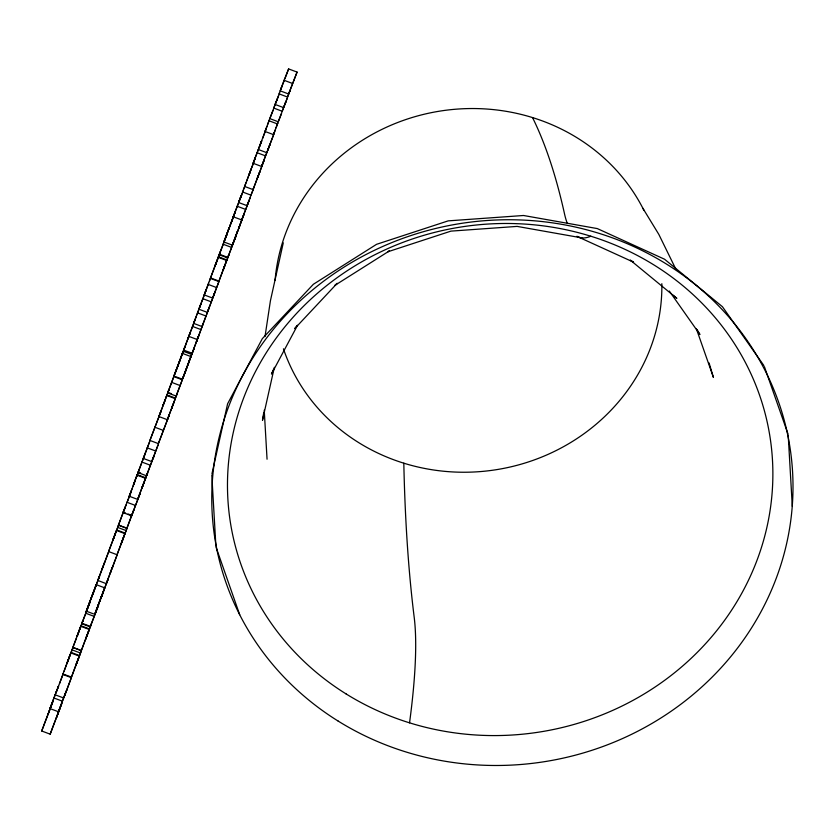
<?xml version="1.0" encoding="UTF-8"?>
<svg xmlns="http://www.w3.org/2000/svg" width="834" height="834" viewBox="0 0 834 834"><rect width="100%" height="100%" fill="white"/><g stroke="black" fill="none" stroke-linecap="round" stroke-linejoin="round"><path stroke-width="1.25" d="M263.711 412.705L262.502 420.284L274.344 367.314M127.404 501.682L131.438 490.872L123.036 512.618L131.501 515.787L139.893 494.041L126.883 528.36L118.418 525.191L123.515 511.523M126.883 528.36L131.678 515.349L128.05 513.994M265.003 336.613L270.424 300.74L283.268 242.871M78.396 658.933L81.398 650.708L72.933 647.538L69.941 655.764M123.328 538.066L123.599 537.409L117.062 554.704L127.008 528.245L118.553 525.076L116.531 530.674M209.449 281.246L210.616 277.972L219.081 281.141L209.084 308.059M211.951 473.775L227.609 403.771L262.324 338.656L313.376 284.269L376.551 244.32L448.223 220.864L523.523 215.495L597.3 228.579L664.542 259.228L722.442 306.714L763.861 365.532M94.461 589.544L102.874 566.755M102.926 592.713L111.329 569.924M258.55 174.89L259.791 171.762L253.056 189.599L244.602 186.43L255.454 157.605L254.985 158.929M253.056 189.599L263.909 160.774L257.769 177.392M193.05 350.812L192.091 353.241L183.626 350.072L196.355 316.305M192.091 353.241L209.292 307.538M66.845 689.937L71.37 677.646L62.915 674.477L60.653 680.7M266.036 129.176L265.024 131.48L273.51 134.618L274.49 132.345L261.553 166.446L253.098 163.276L266.015 129.187M98.704 603.785L104.688 587.834L96.223 584.665L90.239 600.616M114.873 534.896L115.134 534.24L108.608 551.535L117.146 554.787L112.142 568.35M78.709 657.515L71.484 677.125L62.988 673.987L70.734 653.199M72.912 647.361L80.95 625.761L89.415 628.93L81.367 650.53L72.912 647.361L76.572 637.906M144.928 479.748L137.662 499.399L129.207 496.23L135.515 479.571M176.766 394.534L177.298 393.252L167.353 419.7L158.887 416.531L165.424 399.236L165.153 399.893M71.453 677.156L79.199 656.368M227.828 257.404L228.756 255.089L218.81 281.538L210.356 278.368L216.204 262.658M137.662 499.399L144.199 482.104L143.928 482.761M167.353 419.7L173.879 402.405L173.618 403.062M218.81 281.538L224.659 265.827M90.301 600.522L86.11 611.687L90.03 601.168M220.072 252.65L220.301 251.92L219.363 254.234M198.992 335.018L198.294 336.842M138.517 471.627L139.153 469.782L138.621 471.064M77.176 635.915L78 633.694M79.22 630.702L79.439 630.066L77.364 635.571M71.359 677.646L58.432 711.746L49.977 708.577L57.108 689.593M280.849 89.551L281.59 87.455L281.308 88.133M58.432 711.746L65.573 692.762M48.007 714.446L51.583 704.699L43.733 725.507M88.216 606.141L86.913 609.706L93.856 591.431L92.47 595.028L92.939 593.871M125.632 513.087L123.213 512.18L122.765 513.556L125.267 507.041L123.943 510.366M126.163 504.799L118.418 525.191M219.665 253.765L204.142 294.892L212.607 298.061L219.081 281.141M230.486 224.575L230.121 225.555L230.434 224.732M96.671 609.31L95.368 612.875L102.738 593.454L100.966 598.103L101.967 595.549M68.075 660.33L67.21 662.717L72.933 647.538M113.685 537.867L112.819 540.265L118.553 525.076M134.295 482.563L133.419 484.961L145.345 453.133L144.782 454.655M104.104 563.899L104.563 562.606L104.333 563.19M137.923 473.243L136.161 477.997M163.975 402.874L163.11 405.261L173.847 376.614L182.312 379.783L171.575 408.431L172.44 406.043M189.829 333.673L190.506 331.859M214.911 266.14L215.443 264.712M240.056 198.878L240.692 197.168L238.555 202.495L247.02 205.664L249.147 200.337L248.522 202.047M249.085 174.369L248.626 175.64L249.877 172.513M243.695 189.287L245.092 185.45L242.486 191.966L250.94 195.135L253.546 188.62L247.02 205.664M254.464 160.368L251.722 167.749M265.431 130.365L269.476 119.585L267.537 124.693M265.087 131.835L262.689 138.298M76.53 663.499L75.665 665.886L81.398 650.708M86.455 636.863L85.589 639.261L98.579 604.973L90.124 626.876L81.659 623.707L86.1 612.563M98.495 604.337L94.576 614.856L98.756 603.691M122.15 541.037L121.284 543.434L127.008 528.245M142.75 485.732L141.884 488.13L153.8 456.302L153.248 457.824M112.569 567.068L113.028 565.775L111.777 568.903M131.97 514.693L131.209 516.799L133.732 510.21L132.398 513.536M208.844 308.549L209.397 307.048L201.995 326.521L193.54 323.352L200.931 303.878L196.814 315.127M223.898 267.881L223.032 270.268L236.022 235.991L227.567 257.894L219.102 254.724L227.109 234.02M257.539 177.538L257.101 178.757L258.332 175.682M273.51 134.618L277.941 122.754L276.002 127.863M273.552 135.004L261.553 166.446M52.042 729.26L50.165 734.16L41.7 730.991L49.487 710.683M43.587 726.091L41.7 730.991M50.697 707.253L53.334 700.31L49.863 709.671M57.671 688.519L58.474 686.319L56.691 690.906M48.966 711.923L50.342 708.212M90.823 599.114L93.648 591.713M79.866 629.128L82.858 620.903L82.326 622.195M116.207 531.55L108.608 551.535M180.624 358.172L183.209 351.239L191.664 354.408L189.089 361.351M188.964 335.779L187.984 338.448L189.13 335.445M189.808 333.642L189.308 334.861M179.039 362.707L167.644 392.877L176.099 396.046L186.013 370.025M188.609 336.957L190.142 332.891M190.913 330.983L194.854 320.266L194.614 320.85M203.319 297.686L208.75 283.122M216.298 262.689L216.882 261.073L216.621 261.74M234.51 239.619L237.721 230.799L232.321 245.133L223.856 241.964L228.891 228.433M226.056 236.449L229.267 227.63L223.856 241.964M230.924 223.387L233.749 215.672L226.139 236.23M231.122 222.887L233.207 217.455M232.509 219.186L235.501 211.283L233.927 215.349M260.792 143.219L261.595 141.019L259.53 146.377M50.165 734.16L61.799 703.479L57.421 715.092M66.136 691.688L66.939 689.489L65.156 694.076M52.198 728.676L60.048 707.868L56.42 717.761L56.733 716.927M99.288 602.284L102.113 594.882M88.321 632.297L91.313 624.072L90.781 625.364M144.616 481.166L147.608 472.951L147.076 474.233M197.418 338.948L196.438 341.617L197.595 338.614M198.263 336.811L197.762 338.031M187.494 365.876L184.992 372.589L194.155 348.153L188.411 363.165M197.074 340.126L198.607 336.06M224.763 265.858L225.347 264.242L225.076 264.91M232.321 245.133L237.356 231.602M241.662 220.624L238.587 228.725L242.204 218.842L234.604 239.4M240.963 222.355L243.955 214.453L242.381 218.518M269.246 146.388L270.06 144.188L267.985 149.547M89.332 602.909L96.223 584.665M215.599 264.117L217.622 258.728M56.41 691.678L56.014 692.72L57.473 689.051M77.124 636.092L90.114 601.804L86.548 611.374M145.001 454.217L149.734 441.436L143.229 458.408L151.694 461.577L158.189 444.605L153.466 457.386M149.922 440.456L160.879 411.61L149.922 440.456L158.377 443.625L169.344 414.779L158.377 443.625M188.265 363.812L182.375 379.209L173.91 376.04L183.209 351.239M205.049 292.859L206.186 289.794L198.815 309.185L207.28 312.354L214.64 292.963L213.514 296.028M227.109 233.958L214.818 266.588L215.954 263.607M250.408 197.137L241.704 219.936L233.239 216.767L239.608 200.077M238.555 202.495L243.059 191.007M281.548 113.549L278.264 121.774L269.809 118.605L279.682 92.699M284.081 80.293L280.161 90.823L288.616 93.992L297.071 72.089L288.616 68.92L284.081 80.293L292.536 83.463M102.102 595.299L108.034 579.369L106.356 583.696L97.828 580.443L99.58 576.2L94.023 591.118M113.851 537.273L115.863 531.884M134.451 481.979L136.463 476.579M145.21 453.706L137.954 472.576L146.419 475.745L153.665 456.876M164.173 402.78L168.843 390.083L168.312 391.365M177.037 368.263L174.9 373.934M177.423 367.2L185.701 344.984M187.838 339.031L190.475 332.172M202.964 298.645L200.619 304.89M232.019 220.645L229.298 227.911M260.594 143.75L259.134 147.42M285.04 78.49L288.616 68.92M70.254 654.346L64.051 671.36M80.168 627.71L77.374 635.789M104.104 564.045L108.681 551.618L101.873 569.612L103.103 566.536M135.15 480.551L133.659 484.439M59.568 683.599L60.35 681.514M97.797 606.078L104.688 587.834M224.065 267.287L226.077 261.897M64.864 694.847L64.479 695.89L65.928 692.22M182.375 379.209L191.664 354.408M241.704 219.936L248.073 203.246M278.264 121.774L290.044 90.625L289.763 91.302M122.306 540.442L124.329 535.053M185.492 371.432L183.136 377.708L183.407 377.02M196.292 342.201L203.319 323.436L203.079 324.019M240.484 223.814L237.763 231.081M269.048 146.92L267.599 150.589M297.071 72.089L287.49 97.025L279.025 93.856L284.592 79.678M88.633 630.879L81.367 650.53M143.615 483.72L142.124 487.609M266.953 126.424L265.045 131.449M261.803 140.675L253.098 163.276M278.65 95.472L276.857 100.236L277.055 99.726M217.58 258.967L218.404 256.778L226.858 259.947L226.035 262.137M240.526 197.773L240.328 198.304L241.693 194.864L233.239 216.767M240.817 197.012L241.954 193.968M249.303 174.223L250.45 171.168M199.764 307.048L200.004 306.412M136.432 476.829L136.953 475.432M166.112 397.13L166.936 394.941L175.401 398.11L174.577 400.299M188.505 337.28L185.732 344.64M115.832 532.134L116.645 529.934L125.11 533.103L124.287 535.303M136.745 475.828L137.245 474.64L145.71 477.809L145.21 478.997M134.482 482.479L132.867 486.775M70.536 653.595L71.036 652.396L79.491 655.566L78.99 656.765M80.45 626.959L80.95 625.761M102.54 568.235L97.828 580.443M58.682 685.975L58.39 686.768M275.408 129.593L273.917 133.555M287.104 98.641L285.311 103.406L285.52 102.895M208.229 310.217L208.458 309.581M144.887 479.998L145.408 478.601M196.97 340.449L193.561 349.456M88.915 630.129L89.415 628.93M110.995 571.405L106.293 583.612M180.113 359.84L179.352 361.591L185.2 346.225M164.496 401.769L163.349 404.74M163.349 404.959L158.887 416.531M114.206 536.762L113.059 539.744M48.07 714.3L48.278 713.758M224.419 266.776L223.272 269.757M172.951 404.938L171.814 407.909M122.671 539.932L121.524 542.913M179.81 360.642L173.91 376.04M93.2 593.193L93.502 592.38M102.676 567.433L103.75 564.837M111.13 570.602L112.215 568.006M246.739 181.02L251.336 168.593L250.085 171.721M132.095 488.828L130.271 493.592M184.585 347.642L183.626 350.072M246.124 182.615L244.602 186.43M168.114 391.865L167.905 392.387L171.533 393.742M138.423 471.564L138.215 472.086L140.633 472.993M82.128 622.685L81.92 623.217L90.385 626.386L90.583 625.854M176.36 395.556L176.568 395.035M146.68 475.255L146.878 474.734M103.322 565.733L103.76 564.628M111.568 569.705L110.317 572.833L117.146 554.787M269.809 118.605L273.083 110.38M69.253 657.359L69.524 656.692L67.45 662.206M49.977 708.577L62.894 674.477M87.633 633.892L87.904 633.235L85.829 638.74M77.708 660.528L77.979 659.861L75.904 665.376M129.541 495.469L129.207 496.23M63.321 673.226L62.988 673.987M273.458 369.525L271.467 374.049L297.529 325.323M218.404 256.778L218.154 257.289L226.619 260.458L226.858 259.947M166.936 394.941L166.696 395.441L175.15 398.61L175.401 398.11M137.245 474.64L137.005 475.14L145.47 478.309L145.71 477.809M116.645 529.934L116.406 530.445L124.871 533.614L125.11 533.103M71.036 652.396L70.786 652.907L79.251 656.077L79.491 655.566M297.258 325.437L294.715 328.638L337.217 283.299L335.028 285.28L389.374 250.919L387.987 251.732L450.954 231.122L517.101 226.4L581.923 237.898M269.017 120.774L277.472 123.943M258.3 149.515L266.765 152.685M257.039 152.695L265.493 155.864M237.169 206.238L245.623 209.407M223.032 244.195L231.487 247.364M220.572 254.683L226.619 256.945M208.062 284.363L216.527 287.532M202.735 298.655L211.2 301.825M197.46 312.823L205.925 315.992M192.414 326.386L200.869 329.555M188.724 336.331L197.178 339.501M182.365 353.366L190.819 356.535M171.564 382.347L180.029 385.517M154.853 427.227L163.308 430.396M147.17 447.827L155.635 450.996M141.874 462.046L150.339 465.216M126.904 502.245L135.369 505.414M117.615 527.39L126.08 530.56M86.319 611.197L93.564 613.907M85.579 613.178L94.044 616.347M80.71 626.271L89.175 629.441M72.005 649.853L80.46 653.022M55.18 694.816L63.645 697.985M53.918 697.995L62.373 701.165M673.174 295.267L676.843 298.374L630.296 260.125L633.569 262.178L576.815 236.314A444.251 74.685 -72.8 0 0 590.795 236.21M669.316 291.056L699.903 334.486L697.203 329.826M642.858 208.25L658.829 234.406L675.634 268.725M764.403 366.658L787.994 433.951M696.296 328.565L713.414 377.395L709.056 362.915M216.131 547.438L239.712 614.741M788.203 435.233L792.3 506.363M264.232 410.161L267.057 459.232M211.805 475.036L215.902 546.155M567.12 222.907A444.251 74.685 -72.8 0 1 564.514 213.858A3238.985 544.539 -72.8 0 0 532.54 117.584M661.842 283.696A194.02 181.489 -9.6 0 1 499.024 469.24A194.02 181.489 -9.6 0 1 283.435 348.8M275.074 280.391A194.02 181.489 -9.6 0 1 433.92 112.152A194.02 181.489 -9.6 0 1 644.015 210.533M409.546 722.838A444.251 74.685 -72.8 0 0 414.206 617.4A3238.985 544.539 -72.8 0 1 403.812 463.183M277.201 99.152L273.729 108.076L282.194 111.245L285.655 102.321L283.55 107.607L275.084 104.438L277.201 99.152M188.567 363.009L187.806 364.76L188.567 363.009M338.156 721.076A291.129 272.332 -9.6 0 0 792.144 507.614A291.129 272.332 -9.6 0 0 376.853 249.157A291.129 272.332 -9.6 0 0 338.156 721.076M346.058 693.898A273.177 255.548 -9.6 0 0 772.065 493.603A273.177 255.548 -9.6 0 0 382.379 251.076A273.177 255.548 -9.6 0 0 346.058 693.898"/></g></svg>
